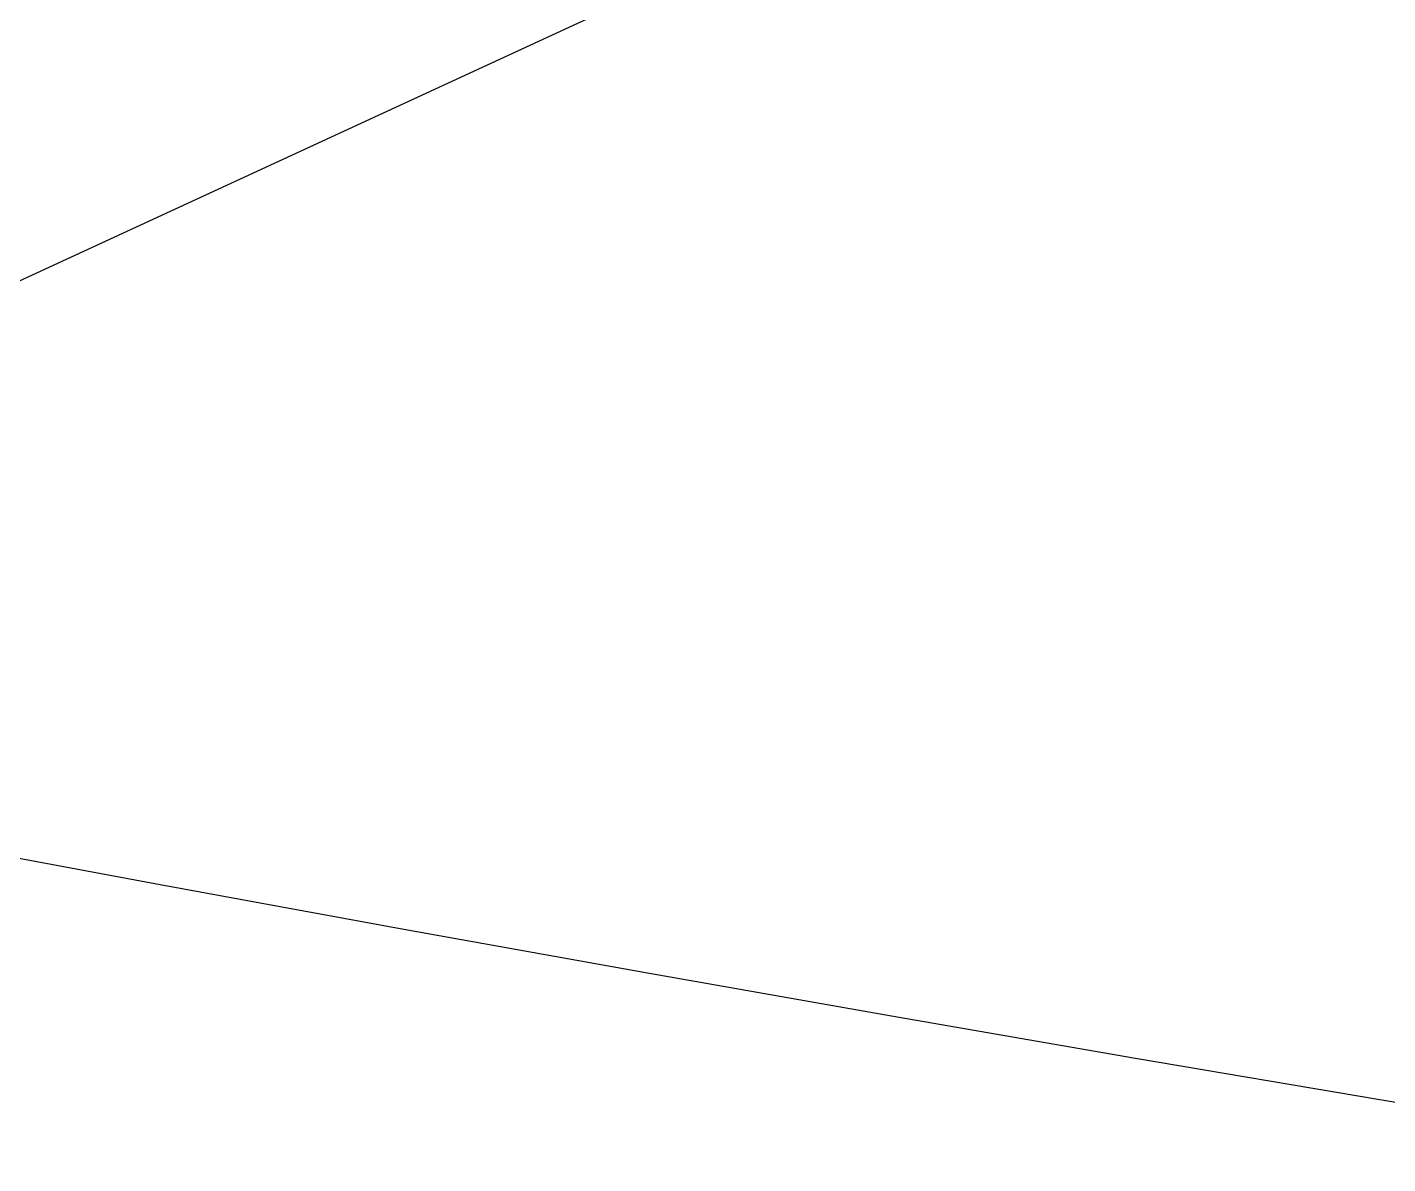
# Model space of a CAD drawing. Header units: metres. Extents: x 284258 to 323604, y 7393143 to 7451144.
# Drawn here: x 302357.59 to 302371.69, y 7441424.13 to 7441435.91 of the extents above; entities that cross this region are included whole.
import ezdxf
from ezdxf.enums import TextEntityAlignment as Align

# ---------------------------------------------------------------- set-up
doc = ezdxf.new("R2010")
doc.units = ezdxf.units.M
doc.layers.add('A-VIEWPORTS', color=2, linetype='Continuous', plot=False)
doc.layers.add('F-HZ-AMV', color=3, linetype='Continuous')
doc.layers.add('U-HZ-EIXO TIC', color=40, linetype='TIC_LINE', lineweight=30)
doc.styles.add('ARIAL', font='arial.ttf')
doc.styles.get("Standard").update_dxf_attribs({"font": 'arial.ttf'})
doc.linetypes.add('TIC_LINE', pattern='A,3.5,-0.25,["TIC",Standard,S=0.175,R=0,X=-0.05,Y=-0.1],-0.5', length=4.25)

# ---------------------------------------------------------------- blocks, each defined once
blk = doc.blocks.new('ACAD-2A1-SEM FOTOS')
at = {"layer": 'U-HZ-EIXO TIC', "lineweight": 30, "ltscale": 0.5, "flags": 128}
blk.add_lwpolyline([(303201.608, 7440751.756), (303139.103, 7440777.831), (303136.126, 7440779.073), (303133.15, 7440780.315), (303130.176, 7440781.558), (303127.203, 7440782.803), (303124.235, 7440784.05), (303121.268, 7440785.3), (303118.303, 7440786.554), (303115.343, 7440787.811), (303109.425, 7440790.345), (303106.477, 7440791.62), (303103.53, 7440792.903), (303100.587, 7440794.193), (303097.65, 7440795.492), (303094.718, 7440796.799), (303091.791, 7440798.117), (303088.87, 7440799.445), (303085.955, 7440800.784), (303083.047, 7440802.134), (303080.145, 7440803.497), (303077.251, 7440804.873), (303074.365, 7440806.263), (303071.486, 7440807.666), (303068.616, 7440809.084), (303065.754, 7440810.518), (303062.902, 7440811.967), (303060.059, 7440813.433), (303057.226, 7440814.917), (303054.404, 7440816.417), (303051.592, 7440817.936), (303048.785, 7440819.477, -0.140643), (302874.947, 7440993.202), (302873.404, 7440996.008), (302871.884, 7440998.819), (302870.381, 7441001.64), (302868.896, 7441004.472), (302867.428, 7441007.314), (302865.977, 7441010.165), (302864.541, 7441013.026), (302863.121, 7441015.895), (302861.716, 7441018.773), (302860.325, 7441021.658), (302858.947, 7441024.552), (302857.582, 7441027.452), (302856.23, 7441030.36), (302854.889, 7441033.274), (302853.559, 7441036.194), (302852.24, 7441039.12), (302850.93, 7441042.051), (302849.629, 7441044.988), (302848.337, 7441047.929), (302847.052, 7441050.875), (302845.775, 7441053.825), (302844.504, 7441056.78), (302843.239, 7441059.737), (302841.978, 7441062.698), (302840.723, 7441065.662), (302839.471, 7441068.629), (302838.221, 7441071.6), (302836.974, 7441074.571), (302835.729, 7441077.543), (302834.485, 7441080.517), (302833.242, 7441083.493), (302819.438, 7441116.522, 0.000417), (302814.283, 7441128.827, 0.000833), (302811.686, 7441134.983, 0.001666), (302807.305, 7441145.226, 0.002083), (302803.733, 7441153.407, 0.002913), (302799.347, 7441163.183, 0.003326), (302795.394, 7441171.709, 0.004145), (302790.818, 7441181.203, 0.004549), (302786.493, 7441189.792, 0.005339), (302781.613, 7441199.024, 0.005722), (302776.864, 7441207.546, 0.197769), (302533.675, 7441396.465, 0.005722), (302524.243, 7441398.959, 0.005339), (302514.091, 7441401.404, 0.004549), (302504.699, 7441403.471, 0.004145), (302494.368, 7441405.557, 0.003326), (302485.13, 7441407.279, 0.002913), (302474.573, 7441409.111, 0.002083), (302465.762, 7441410.549, 0.001666), (302454.754, 7441412.261, 0.000833), (302448.147, 7441413.255, 0.000417), (302434.95, 7441415.207), (302409.772, 7441418.909), (302407.219, 7441419.284), (302404.667, 7441419.66), (302402.115, 7441420.037), (302399.565, 7441420.415), (302397.016, 7441420.794), (302394.47, 7441421.176), (302391.924, 7441421.56), (302389.379, 7441421.948), (302386.835, 7441422.34), (302384.293, 7441422.735), (302381.753, 7441423.135), (302379.214, 7441423.54), (302376.676, 7441423.951), (302374.141, 7441424.367), (302371.607, 7441424.79), (302369.076, 7441425.22), (302366.547, 7441425.657), (302364.019, 7441426.103), (302361.494, 7441426.556), (302358.972, 7441427.018), (302356.452, 7441427.489), (302353.935, 7441427.97), (302351.42, 7441428.46), (302348.908, 7441428.962), (302346.4, 7441429.474), (302343.894, 7441429.998), (302341.392, 7441430.533), (302338.894, 7441431.081), (302336.399, 7441431.641), (302333.908, 7441432.214), (302331.414, 7441432.803, -0.241224), (302022.799, 7441696.95), (302021.833, 7441699.323), (302020.882, 7441701.696), (302019.944, 7441704.075), (302019.017, 7441706.459), (302018.102, 7441708.848), (302017.198, 7441711.243), (302016.304, 7441713.642), (302015.422, 7441716.047), (302014.549, 7441718.455), (302013.685, 7441720.868), (302012.831, 7441723.285), (302011.985, 7441725.706), (302011.147, 7441728.131), (302010.318, 7441730.559), (302009.495, 7441732.991), (302008.68, 7441735.426), (302007.871, 7441737.863), (302007.068, 7441740.304), (302006.271, 7441742.748), (302005.478, 7441745.194), (302004.691, 7441747.642), (302003.908, 7441750.093), (302003.129, 7441752.546), (302002.353, 7441755), (302001.58, 7441757.457), (302000.809, 7441759.917), (302000.04, 7441762.376), (301999.274, 7441764.837), (301998.508, 7441767.299), (301997.743, 7441769.761), (301996.978, 7441772.225), (301986.312, 7441806.59)], format="xyb", dxfattribs=at)
at = {"layer": 'F-HZ-AMV', "style": 'ARIAL'}
blk.add_attdef('1:18,5', text='', height=2, rotation=353.4208, dxfattribs=at).set_placement((299320.169, 7449546.766), align=Align.MIDDLE_CENTER)

msp = doc.modelspace()

# ---------------------------------------------------------------- linework, layer by layer
at = {"layer": 'A-VIEWPORTS', "linetype": 'Continuous', "lineweight": -3}
msp.add_lwpolyline([(301954.864, 7441247.323), (301389.058, 7442472.482), (301910.17, 7442713.143), (302475.976, 7441487.985)], close=True, dxfattribs=at)

# ---------------------------------------------------------------- block references
msp.add_blockref('ACAD-2A1-SEM FOTOS', (0, 0))

doc.saveas('drawing.dxf')
